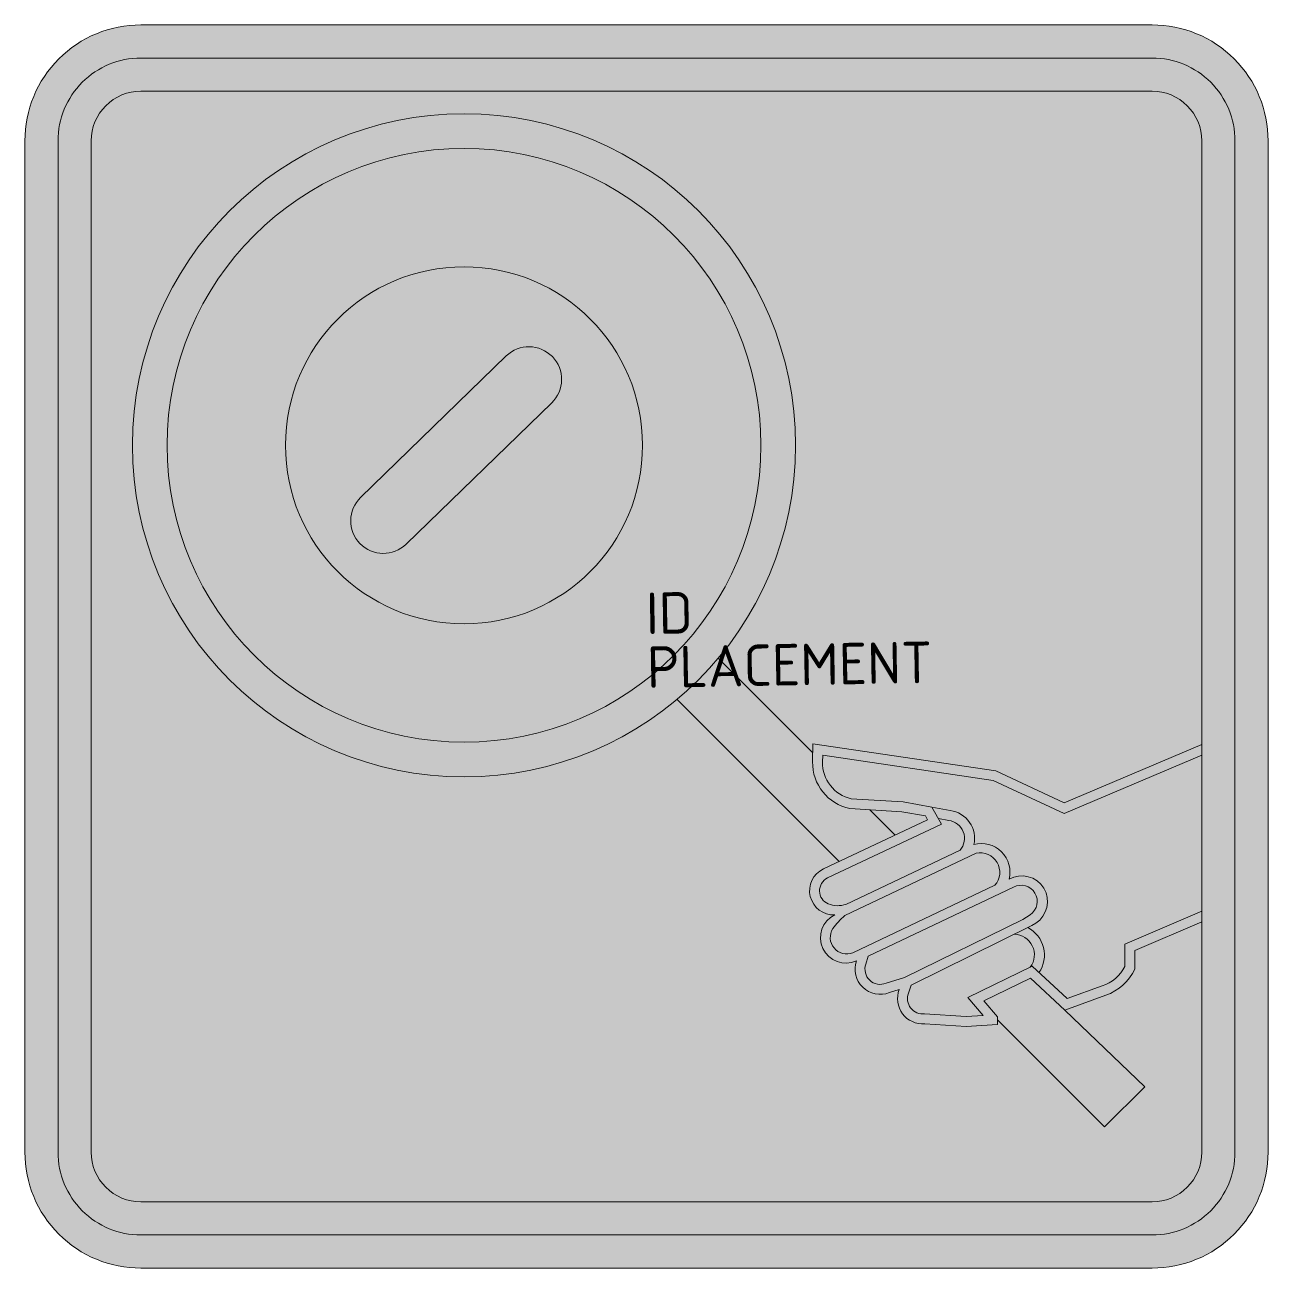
# Model space of a CAD drawing. Extents: x -3.75 to 3.75, y -3.75 to 3.75.
import ezdxf
from ezdxf.enums import TextEntityAlignment as Align

# ---------------------------------------------------------------- set-up
doc = ezdxf.new("R2010")
doc.units = 0
doc.styles.add('NLCS-ISO', font='NLCS-ISO.ttf', dxfattribs={"height": 0.25})

msp = doc.modelspace()

# ---------------------------------------------------------------- hatches: boundary and pattern name
at = {"true_color": 0xf1f0ea}
h = msp.add_hatch(color=7, dxfattribs=at)
h.dxf.hatch_style = 1
h.paths.add_polyline_path([(3.05, 3.75), (-3.05, 3.75, 0.414214), (-3.75, 3.05), (-3.75, 0), (-3.55, 0), (-3.55, 3.05, -0.414214), (-3.05, 3.55), (3.05, 3.55, -0.414214), (3.55, 3.05), (3.55, 0), (3.75, 0), (3.75, 3.05, 0.414214)])
h = msp.add_hatch(color=7, dxfattribs=at)
h.dxf.hatch_style = 1
h.paths.add_polyline_path([(3.05, 3.55), (-3.05, 3.55, 0.414214), (-3.55, 3.05), (-3.55, 0), (-3.35, 0), (-3.35, 3.05, -0.414214), (-3.05, 3.35), (3.05, 3.35, -0.414214), (3.35, 3.05), (3.35, 0), (3.55, 0), (3.55, 3.05, 0.414214)])
h = msp.add_hatch(color=7, dxfattribs=at)
h.dxf.hatch_style = 1
h.paths.add_polyline_path([(3.35, 3.05, 0.414214), (3.05, 3.35), (-3.05, 3.35, 0.414214), (-3.35, 3.05), (-3.35, -3.05, 0.414214), (-3.05, -3.35), (3.05, -3.35, 0.414214), (3.35, -3.05), (3.35, -1.6615), (2.9465, -1.8347), (2.9465, -1.946, -0.194645), (2.7702, -2.1042), (2.5242, -2.1932), (3.0054, -2.656), (2.7626, -2.8982), (2.1177, -2.2531), (2.1177, -2.2793), (1.928, -2.2923), (1.6789, -2.2756, -0.555447), (1.5246, -2.0694), (1.4651, -2.088, -0.641091), (1.2662, -1.8966, -0.987471), (1.1359, -1.619, -0.819009), (1.0671, -1.3421), (1.162, -1.2972), (0.184, -0.319, -0.636916), (-3.1009, 1.2137, -1), (0.8991, 1.2137, -0.176045), (0.4326, -0.0702), (1.0032, -0.6409), (1.0043, -0.5864), (2.108, -0.7494), (2.5203, -0.9422), (3.35, -0.5904)])
h = msp.add_hatch(color=7, dxfattribs=at)
h.dxf.hatch_style = 1
h.paths.add_polyline_path([(0.69, 1.2137, -0.228621), (0.0137, -0.1881), (0.1439, -0.3518, 0.228621), (0.8991, 1.2137, 0.67791), (-2.5525, 2.5895), (-2.4007, 2.4457, -0.67791)])
h = msp.add_hatch(color=7, dxfattribs=at)
h.dxf.hatch_style = 1
h.paths.add_polyline_path([(-2.4007, 2.4457), (-1.8825, 1.9545, -0.67791), (-0.0239, 1.2137, -0.228621), (-0.4306, 0.3707), (0.0137, -0.1881, 0.228621), (0.69, 1.2137, 0.67791)])
h = msp.add_hatch(color=7, dxfattribs=at)
h.dxf.hatch_style = 1
h.paths.add_polyline_path([(-2.4007, 2.4457), (-2.5525, 2.5895, 0.191959), (-3.1009, 1.2137, 0.627842), (0.1439, -0.3518), (0.0137, -0.1881, -0.627842), (-2.8918, 1.2137, -0.191959)])
h = msp.add_hatch(color=7, dxfattribs=at)
h.dxf.hatch_style = 1
h.paths.add_polyline_path([(-1.8825, 1.9545), (-2.4007, 2.4457, 0.191959), (-2.8918, 1.2137, 0.627842), (0.0137, -0.1881), (-0.4306, 0.3707, -0.627842), (-2.1778, 1.2137, -0.191959)])
h = msp.add_hatch(color=7, dxfattribs=at)
h.dxf.hatch_style = 1
edge = h.paths.add_edge_path()
edge.add_arc((-1.1009, 1.2137), 1.077, 0, 360)
h = msp.add_hatch(color=7, dxfattribs=at)
h.dxf.hatch_style = 1
h.paths.add_polyline_path([(-0.5719, 1.47, 1), (-0.8463, 1.7525), (-1.7245, 0.8996, 1), (-1.4501, 0.6171)])
h = msp.add_hatch(color=7, dxfattribs=at)
h.dxf.hatch_style = 1
h.paths.add_polyline_path([(0.1089, 0.2536, -0.057111), (-0.1397, 0.0048), (1.162, -1.2972), (1.4996, -1.1375), (1.3472, -0.985), (1.227, -0.9779, -0.361627), (1.002, -0.6955), (1.0032, -0.6409)])
h = msp.add_hatch(color=7, dxfattribs=at)
h.dxf.hatch_style = 1
h.paths.add_polyline_path([(-3.55, 0), (-3.75, 0), (-3.75, -3.05, 0.414214), (-3.05, -3.75), (3.05, -3.75, 0.414214), (3.75, -3.05), (3.75, 0), (3.55, 0), (3.55, -3.05, -0.414214), (3.05, -3.55), (-3.05, -3.55, -0.414214), (-3.55, -3.05)])
h = msp.add_hatch(color=7, dxfattribs=at)
h.dxf.hatch_style = 1
h.paths.add_polyline_path([(-3.35, 0), (-3.55, 0), (-3.55, -3.05, 0.414214), (-3.05, -3.55), (3.05, -3.55, 0.414214), (3.55, -3.05), (3.55, 0), (3.35, 0), (3.35, -3.05, -0.414214), (3.05, -3.35), (-3.05, -3.35, -0.414214), (-3.35, -3.05)])
h = msp.add_hatch(color=7, dxfattribs=at)
h.dxf.hatch_style = 1
h.paths.add_polyline_path([(3.35, -0.6555), (3.35, -0.5904), (2.5203, -0.9422), (2.108, -0.7494), (1.0043, -0.5864), (1.002, -0.6955, 0.361627), (1.227, -0.9779), (1.5412, -0.9965), (1.6825, -1.0225), (1.6955, -1.0448), (1.0671, -1.3421, 0.819009), (1.1359, -1.619, 0.987471), (1.2662, -1.8966, 0.641091), (1.4651, -2.088), (1.5246, -2.0694, 0.555447), (1.6789, -2.2756), (1.928, -2.2923), (2.1177, -2.2793), (2.1177, -2.2342), (2.0345, -2.1382), (2.3168, -2.0012), (2.5242, -2.1932), (2.7702, -2.1042, 0.194645), (2.9465, -1.946), (2.9465, -1.8347), (3.35, -1.6615), (3.35, -1.5962), (2.8865, -1.7952), (2.8865, -1.9313, -0.181302), (2.7498, -2.0478), (2.5381, -2.1244), (2.3275, -1.9293), (1.938, -2.1183), (2.0306, -2.2252), (1.928, -2.2322), (1.6778, -2.2154, -0.569848), (1.5805, -2.0911), (1.5958, -2.0425), (2.3255, -1.6834), (2.3478, -1.6691, 0.976655), (2.187, -1.4043, 0.57781), (1.9748, -1.1949, 0.44035), (1.8325, -0.9892), (1.7204, -0.9685), (1.7608, -1.0378), (1.823, -1.0493, -0.600636), (1.8915, -1.2287), (1.2027, -1.5555, -0.16965), (1.1014, -1.5545, -0.672026), (1.0927, -1.3963), (1.7803, -1.0711), (1.7204, -0.9685), (1.5484, -0.9369), (1.2351, -0.9183, -0.356422), (1.062, -0.6968), (1.0628, -0.6556), (2.0905, -0.8075), (2.5192, -1.0078)])
h.paths.add_polyline_path([(2.102, -1.4405), (1.2447, -1.8472, -0.732126), (1.1243, -1.7018, -0.063681), (1.1957, -1.6234), (1.9881, -1.2475, -0.722366)], flags=16)
h.paths.add_polyline_path([(2.315, -1.6179), (2.2704, -1.6464), (1.5559, -1.9968), (1.4449, -2.0314, -0.648307), (1.3228, -1.9163), (1.3376, -1.8677), (2.2147, -1.4516, -0.944009)], flags=16)
h = msp.add_hatch(color=7, dxfattribs=at)
h.dxf.hatch_style = 1
h.paths.add_polyline_path([(3.35, -0.6555), (2.5192, -1.0078), (2.0905, -0.8075), (1.0628, -0.6556), (1.062, -0.6968, 0.356422), (1.2351, -0.9183), (1.5484, -0.9369), (1.7204, -0.9685), (1.8325, -0.9892, -0.44035), (1.9748, -1.1949, -0.57781), (2.187, -1.4043, -0.976655), (2.3478, -1.6691), (2.3255, -1.6834), (2.2999, -1.6959, -0.453944), (2.3676, -1.9665), (2.5381, -2.1244), (2.7498, -2.0478, 0.181302), (2.8865, -1.9313), (2.8865, -1.7952), (3.35, -1.5962)])
h = msp.add_hatch(color=7, dxfattribs=at)
h.dxf.hatch_style = 1
h.paths.add_polyline_path([(1.8915, -1.2287, 0.600636), (1.823, -1.0493), (1.7608, -1.0378), (1.7803, -1.0711), (1.0927, -1.3963, 0.650019), (1.0965, -1.5526, 0.178434), (1.2027, -1.5555)])
h = msp.add_hatch(color=7, dxfattribs=at)
h.dxf.hatch_style = 1
h.paths.add_polyline_path([(1.6955, -1.0448), (1.6825, -1.0225), (1.5412, -0.9965), (1.3472, -0.985), (1.4996, -1.1375)])
h = msp.add_hatch(color=7, dxfattribs=at)
h.dxf.hatch_style = 1
h.paths.add_polyline_path([(2.102, -1.4405, 0.722366), (1.9881, -1.2475), (1.1957, -1.6234, 0.063681), (1.1243, -1.7018, 0.732126), (1.2447, -1.8472)])
h = msp.add_hatch(color=7, dxfattribs=at)
h.dxf.hatch_style = 1
h.paths.add_polyline_path([(2.2704, -1.6464), (2.315, -1.6179, 0.944009), (2.2147, -1.4516), (1.3376, -1.8677), (1.3228, -1.9163, 0.648307), (1.4449, -2.0314), (1.5559, -1.9968)])
h = msp.add_hatch(color=7, dxfattribs=at)
h.dxf.hatch_style = 1
h.paths.add_polyline_path([(2.2999, -1.6959), (2.2178, -1.7363, -0.611114), (2.3151, -1.9353), (2.3275, -1.9293), (2.3676, -1.9665, 0.453944)])
h = msp.add_hatch(color=7, dxfattribs=at)
h.dxf.hatch_style = 1
h.paths.add_polyline_path([(1.938, -2.1183), (2.3151, -1.9353, 0.611114), (2.2178, -1.7363), (1.5958, -2.0425), (1.5805, -2.0911, 0.569848), (1.6778, -2.2154), (1.928, -2.2322), (2.0306, -2.2252)])
h = msp.add_hatch(color=7, dxfattribs=at)
h.dxf.hatch_style = 1
h.paths.add_polyline_path([(2.5242, -2.1932), (2.3168, -2.0012), (2.0345, -2.1382), (2.1177, -2.2342), (2.1177, -2.2531), (2.7626, -2.8982), (3.0054, -2.656)])

# ---------------------------------------------------------------- linework, layer by layer
at = {"color": 250, "lineweight": 0, "true_color": 0x2a292a}
for points in [[(-3.05, -3.75), (3.05, -3.75, 0.414214), (3.75, -3.05), (3.75, 3.05, 0.414214), (3.05, 3.75), (-3.05, 3.75, 0.414214), (-3.75, 3.05), (-3.75, -3.05, 0.414214)], [(-3.05, -3.55), (3.05, -3.55, 0.414214), (3.55, -3.05), (3.55, 3.05, 0.414214), (3.05, 3.55), (-3.05, 3.55, 0.414214), (-3.55, 3.05), (-3.55, -3.05, 0.414214)], [(-3.05, -3.35), (3.05, -3.35, 0.414214), (3.35, -3.05), (3.35, 3.05, 0.414214), (3.05, 3.35), (-3.05, 3.35, 0.414214), (-3.35, 3.05), (-3.35, -3.05, 0.414214)], [(-1.4501, 0.6171), (-0.5719, 1.47, 1), (-0.8463, 1.7525), (-1.7245, 0.8996, 1)], [(1.2447, -1.8472), (2.102, -1.4405, 0.722366), (1.9881, -1.2475), (1.1957, -1.6234, 0.063681), (1.1243, -1.7018, 0.732126)], [(2.2147, -1.4516), (1.3376, -1.8677), (1.3228, -1.9163, 0.648307), (1.4449, -2.0314), (1.5559, -1.9968), (2.2704, -1.6464), (2.315, -1.6179, 0.944009)]]:
    msp.add_lwpolyline(points, format="xyb", close=True, dxfattribs=at)
for points in [[(0.4326, -0.0702), (1.0032, -0.6409)], [(1.162, -1.2972), (0.184, -0.319)], [(1.3472, -0.985), (1.4996, -1.1375)], [(2.5242, -2.1932), (3.0054, -2.656), (2.7626, -2.8982), (2.1177, -2.2531)]]:
    msp.add_lwpolyline(points, dxfattribs=at)
for points in [[(3.35, -0.5904), (2.5203, -0.9422), (2.108, -0.7494), (1.0043, -0.5864), (1.002, -0.6955, 0.361627), (1.227, -0.9779), (1.5412, -0.9965), (1.6825, -1.0225), (1.6955, -1.0448), (1.0671, -1.3421, 0.819009), (1.1359, -1.619, 0.987471), (1.2662, -1.8966, 0.641091), (1.4651, -2.088), (1.5246, -2.0694, 0.555447), (1.6789, -2.2756), (1.928, -2.2923), (2.1177, -2.2793), (2.1177, -2.2342), (2.0345, -2.1382), (2.3168, -2.0012), (2.5242, -2.1932), (2.7702, -2.1042, 0.194645), (2.9465, -1.946), (2.9465, -1.8347), (3.35, -1.6615)], [(3.35, -0.6555), (2.5192, -1.0078), (2.0905, -0.8075), (1.0628, -0.6556), (1.062, -0.6968, 0.356422), (1.2351, -0.9183), (1.5484, -0.9369), (1.7204, -0.9685), (1.7803, -1.0711), (1.0927, -1.3963, 0.650019), (1.0965, -1.5526, 0.178434), (1.2027, -1.5555), (1.8915, -1.2287, 0.600636), (1.823, -1.0493), (1.7608, -1.0378)], [(2.3255, -1.6834), (2.3478, -1.6691, 0.976655), (2.187, -1.4043, 0.57781), (1.9748, -1.1949, 0.44035), (1.8325, -0.9892), (1.7204, -0.9685)], [(2.3255, -1.6834), (1.5958, -2.0425), (1.5805, -2.0911, 0.569848), (1.6778, -2.2154), (1.928, -2.2322), (2.0306, -2.2252), (1.938, -2.1183), (2.3275, -1.9293), (2.5381, -2.1244), (2.7498, -2.0478, 0.181302), (2.8865, -1.9313), (2.8865, -1.7952), (3.35, -1.5962)], [(2.3676, -1.9665, 0.453944), (2.2999, -1.6959)], [(2.3151, -1.9353, 0.611114), (2.2178, -1.7363)]]:
    msp.add_lwpolyline(points, format="xyb", dxfattribs=at)
for radius in [2, 1.7909, 1.077]:
    msp.add_circle((-1.1009, 1.2137), radius, dxfattribs=at)

# ---------------------------------------------------------------- texts
at = {"style": 'NLCS-ISO', "flags": 1}
msp.add_attdef('ID', text='', height=0.25, rotation=1, dxfattribs=at).set_placement((0, 0), align=Align.BOTTOM_LEFT)
msp.add_attdef('PLACEMENT', text='', height=0.25, rotation=1, dxfattribs=at).set_placement((0, 0), align=Align.TOP_LEFT)

doc.saveas('drawing.dxf')
